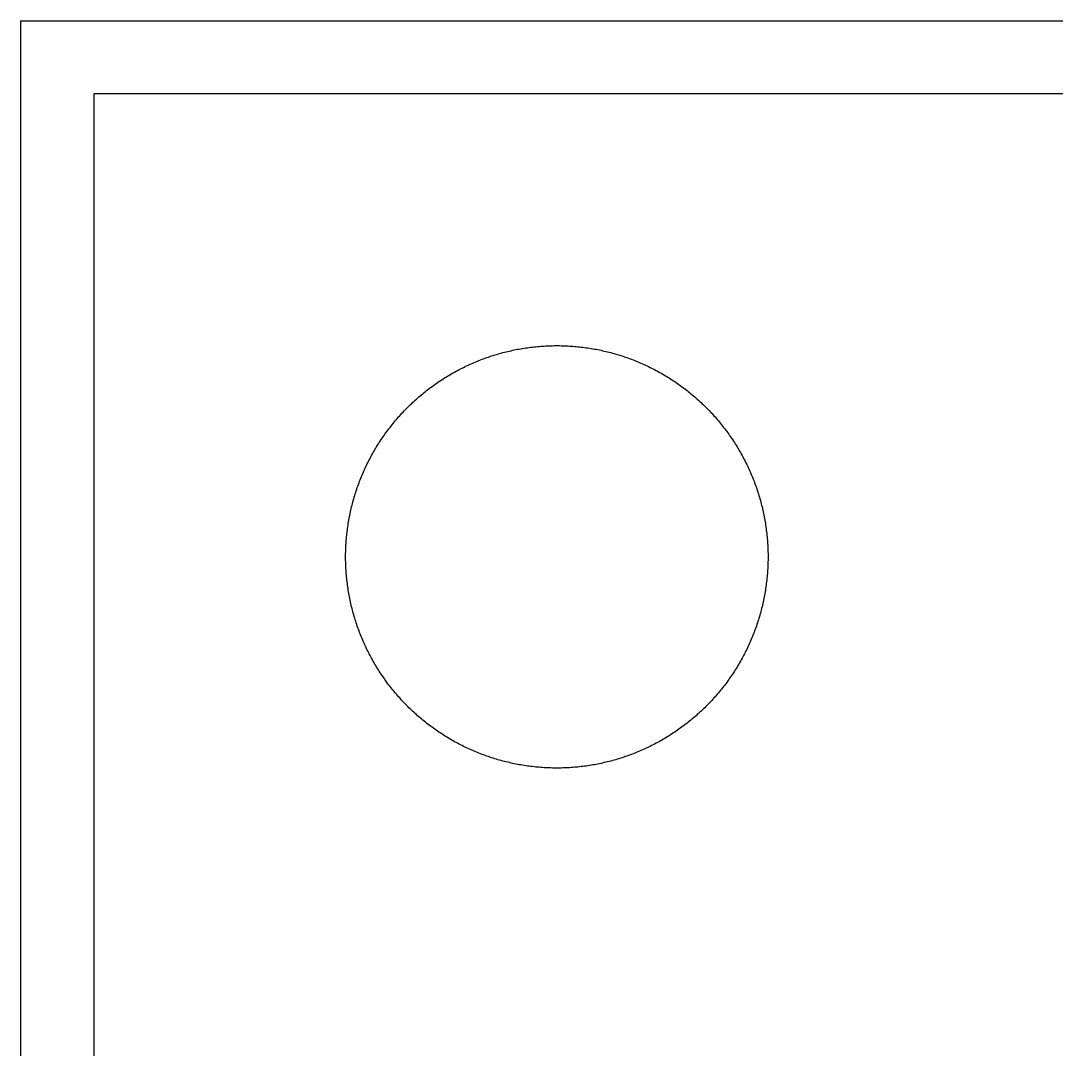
# Model space of a CAD drawing. Extents: x -13500 to 13500, y -13500 to 13500.
# Drawn here: x -13500 to -7126, y 7169 to 13500 of the extents above; entities that cross this region are included whole.
import ezdxf

# ---------------------------------------------------------------- set-up
doc = ezdxf.new("R2010")
doc.units = 13
doc.header["$MEASUREMENT"] = 0
doc.layers.add('L0D0', color=1, linetype='Continuous')

msp = doc.modelspace()

# ---------------------------------------------------------------- linework, layer by layer
at = {"layer": 'L0D0'}
for points in [[(-13500, -13500), (-13500, -13050), (-13050, -13050), (13050, -13050), (13050, 13050), (-13050, 13050), (-13050, -13050), (-13500, -13050), (-13500, 13500), (13500, 13500), (13500, -13500)], [(-10205.17, 8900.01), (-10215.509, 8900.093), (-10225.847, 8900.257), (-10236.183, 8900.504), (-10246.517, 8900.833), (-10256.849, 8901.244), (-10267.176, 8901.737), (-10277.5, 8902.312), (-10287.818, 8902.97), (-10298.131, 8903.709), (-10308.438, 8904.53), (-10318.738, 8905.434), (-10329.03, 8906.419), (-10339.314, 8907.486), (-10349.589, 8908.635), (-10359.855, 8909.866), (-10370.111, 8911.178), (-10380.356, 8912.572), (-10390.59, 8914.047), (-10400.811, 8915.603), (-10411.02, 8917.241), (-10421.216, 8918.96), (-10431.397, 8920.76), (-10441.564, 8922.641), (-10451.716, 8924.602), (-10461.851, 8926.645), (-10471.971, 8928.768), (-10482.072, 8930.971), (-10492.157, 8933.254), (-10502.222, 8935.618), (-10512.269, 8938.062), (-10522.295, 8940.585), (-10532.302, 8943.188), (-10542.287, 8945.871), (-10552.251, 8948.633), (-10562.192, 8951.474), (-10572.11, 8954.394), (-10582.005, 8957.393), (-10591.876, 8960.471), (-10601.722, 8963.627), (-10611.543, 8966.861), (-10621.337, 8970.173), (-10631.105, 8973.563), (-10640.846, 8977.03), (-10650.558, 8980.575), (-10660.243, 8984.197), (-10669.898, 8987.896), (-10679.523, 8991.672), (-10689.118, 8995.524), (-10698.682, 8999.452), (-10708.215, 9003.456), (-10717.715, 9007.536), (-10727.183, 9011.691), (-10736.617, 9015.921), (-10746.018, 9020.227), (-10755.383, 9024.607), (-10764.714, 9029.061), (-10774.009, 9033.589), (-10783.268, 9038.192), (-10792.49, 9042.867), (-10801.674, 9047.616), (-10810.82, 9052.438), (-10819.928, 9057.332), (-10828.996, 9062.299), (-10838.025, 9067.337), (-10847.013, 9072.448), (-10855.96, 9077.629), (-10864.866, 9082.882), (-10873.73, 9088.205), (-10882.551, 9093.599), (-10891.329, 9099.062), (-10900.063, 9104.595), (-10908.753, 9110.198), (-10917.398, 9115.869), (-10925.998, 9121.609), (-10934.552, 9127.417), (-10943.059, 9133.293), (-10951.52, 9139.237), (-10959.932, 9145.248), (-10968.297, 9151.325), (-10976.613, 9157.469), (-10984.88, 9163.678), (-10993.098, 9169.953), (-11001.265, 9176.294), (-11009.381, 9182.699), (-11017.447, 9189.168), (-11025.46, 9195.702), (-11033.422, 9202.299), (-11041.33, 9208.959), (-11049.186, 9215.681), (-11056.988, 9222.466), (-11064.735, 9229.313), (-11072.428, 9236.221), (-11080.066, 9243.19), (-11087.648, 9250.22), (-11095.173, 9257.31), (-11102.643, 9264.459), (-11110.055, 9271.668), (-11117.409, 9278.935), (-11124.706, 9286.261), (-11131.944, 9293.644), (-11139.123, 9301.085), (-11146.242, 9308.582), (-11153.302, 9316.136), (-11160.302, 9323.746), (-11167.24, 9331.412), (-11174.118, 9339.132), (-11180.934, 9346.907), (-11187.688, 9354.735), (-11194.379, 9362.617), (-11201.008, 9370.552), (-11207.573, 9378.54), (-11214.075, 9386.58), (-11220.512, 9394.67), (-11226.885, 9402.812), (-11233.192, 9411.005), (-11239.435, 9419.247), (-11245.612, 9427.539), (-11251.722, 9435.879), (-11257.766, 9444.268), (-11263.743, 9452.705), (-11269.653, 9461.189), (-11275.495, 9469.719), (-11281.269, 9478.296), (-11286.975, 9486.919), (-11292.612, 9495.586), (-11298.18, 9504.298), (-11303.678, 9513.055), (-11309.107, 9521.854), (-11314.465, 9530.697), (-11319.753, 9539.582), (-11324.97, 9548.508), (-11330.116, 9557.476), (-11335.191, 9566.485), (-11340.193, 9575.533), (-11345.124, 9584.621), (-11349.982, 9593.748), (-11354.767, 9602.914), (-11359.48, 9612.117), (-11364.119, 9621.357), (-11368.684, 9630.634), (-11373.175, 9639.947), (-11377.593, 9649.295), (-11381.935, 9658.678), (-11386.203, 9668.096), (-11390.396, 9677.547), (-11394.514, 9687.031), (-11398.556, 9696.547), (-11402.522, 9706.096), (-11406.412, 9715.676), (-11410.226, 9725.286), (-11413.963, 9734.926), (-11417.624, 9744.596), (-11421.207, 9754.294), (-11424.713, 9764.021), (-11428.142, 9773.776), (-11431.493, 9783.557), (-11434.766, 9793.364), (-11437.961, 9803.198), (-11441.078, 9813.056), (-11444.116, 9822.939), (-11447.076, 9832.846), (-11449.956, 9842.776), (-11452.758, 9852.728), (-11455.48, 9862.703), (-11458.123, 9872.699), (-11460.687, 9882.716), (-11463.17, 9892.752), (-11465.574, 9902.808), (-11467.897, 9912.883), (-11470.141, 9922.976), (-11472.304, 9933.087), (-11474.387, 9943.214), (-11476.389, 9953.358), (-11478.31, 9963.517), (-11480.15, 9973.692), (-11481.91, 9983.88), (-11483.588, 9994.083), (-11485.185, 10004.298), (-11486.701, 10014.526), (-11488.135, 10024.765), (-11489.488, 10035.015), (-11490.76, 10045.276), (-11491.949, 10055.547), (-11493.057, 10065.827), (-11494.084, 10076.115), (-11495.028, 10086.411), (-11495.89, 10096.715), (-11496.671, 10107.025), (-11497.369, 10117.34), (-11497.986, 10127.661), (-11498.52, 10137.987), (-11498.972, 10148.317), (-11499.342, 10158.649), (-11499.63, 10168.985), (-11499.836, 10179.322), (-11499.959, 10189.661), (-11500, 10200), (-11499.959, 10210.339), (-11499.836, 10220.678), (-11499.63, 10231.015), (-11499.342, 10241.351), (-11498.972, 10251.683), (-11498.52, 10262.013), (-11497.986, 10272.339), (-11497.369, 10282.66), (-11496.671, 10292.975), (-11495.89, 10303.285), (-11495.028, 10313.589), (-11494.084, 10323.885), (-11493.057, 10334.173), (-11491.949, 10344.453), (-11490.76, 10354.724), (-11489.488, 10364.985), (-11488.135, 10375.235), (-11486.701, 10385.474), (-11485.185, 10395.702), (-11483.588, 10405.917), (-11481.91, 10416.12), (-11480.15, 10426.308), (-11478.31, 10436.483), (-11476.389, 10446.642), (-11474.387, 10456.786), (-11472.304, 10466.913), (-11470.141, 10477.024), (-11467.897, 10487.117), (-11465.574, 10497.192), (-11463.17, 10507.248), (-11460.687, 10517.284), (-11458.123, 10527.301), (-11455.48, 10537.297), (-11452.758, 10547.272), (-11449.956, 10557.224), (-11447.076, 10567.154), (-11444.116, 10577.061), (-11441.078, 10586.944), (-11437.961, 10596.802), (-11434.766, 10606.636), (-11431.493, 10616.443), (-11428.142, 10626.224), (-11424.713, 10635.979), (-11421.207, 10645.706), (-11417.624, 10655.404), (-11413.963, 10665.074), (-11410.226, 10674.714), (-11406.412, 10684.324), (-11402.522, 10693.904), (-11398.556, 10703.453), (-11394.514, 10712.969), (-11390.396, 10722.453), (-11386.203, 10731.904), (-11381.935, 10741.322), (-11377.593, 10750.705), (-11373.175, 10760.053), (-11368.684, 10769.366), (-11364.119, 10778.643), (-11359.48, 10787.883), (-11354.767, 10797.086), (-11349.982, 10806.252), (-11345.124, 10815.379), (-11340.193, 10824.467), (-11335.191, 10833.515), (-11330.116, 10842.524), (-11324.97, 10851.492), (-11319.753, 10860.418), (-11314.465, 10869.303), (-11309.107, 10878.146), (-11303.678, 10886.945), (-11298.18, 10895.702), (-11292.612, 10904.414), (-11286.975, 10913.081), (-11281.269, 10921.704), (-11275.495, 10930.281), (-11269.653, 10938.811), (-11263.743, 10947.295), (-11257.766, 10955.732), (-11251.722, 10964.121), (-11245.612, 10972.461), (-11239.435, 10980.753), (-11233.192, 10988.995), (-11226.885, 10997.188), (-11220.512, 11005.33), (-11214.075, 11013.42), (-11207.573, 11021.46), (-11201.008, 11029.448), (-11194.379, 11037.383), (-11187.688, 11045.265), (-11180.934, 11053.093), (-11174.118, 11060.868), (-11167.24, 11068.588), (-11160.302, 11076.254), (-11153.302, 11083.864), (-11146.242, 11091.418), (-11139.123, 11098.915), (-11131.944, 11106.356), (-11124.706, 11113.739), (-11117.409, 11121.065), (-11110.055, 11128.332), (-11102.643, 11135.541), (-11095.173, 11142.69), (-11087.648, 11149.78), (-11080.066, 11156.81), (-11072.428, 11163.779), (-11064.735, 11170.687), (-11056.988, 11177.534), (-11049.186, 11184.319), (-11041.33, 11191.041), (-11033.422, 11197.701), (-11025.46, 11204.298), (-11017.447, 11210.832), (-11009.381, 11217.301), (-11001.265, 11223.706), (-10993.098, 11230.047), (-10984.88, 11236.322), (-10976.613, 11242.531), (-10968.297, 11248.675), (-10959.932, 11254.752), (-10951.52, 11260.763), (-10943.059, 11266.707), (-10934.552, 11272.583), (-10925.998, 11278.391), (-10917.398, 11284.131), (-10908.753, 11289.802), (-10900.063, 11295.405), (-10891.329, 11300.938), (-10882.551, 11306.401), (-10873.73, 11311.795), (-10864.866, 11317.118), (-10855.96, 11322.371), (-10847.013, 11327.552), (-10838.025, 11332.663), (-10828.996, 11337.701), (-10819.928, 11342.668), (-10810.82, 11347.562), (-10801.674, 11352.384), (-10792.49, 11357.133), (-10783.268, 11361.808), (-10774.009, 11366.411), (-10764.714, 11370.939), (-10755.383, 11375.393), (-10746.018, 11379.773), (-10736.617, 11384.079), (-10727.183, 11388.309), (-10717.715, 11392.464), (-10708.215, 11396.544), (-10698.682, 11400.548), (-10689.118, 11404.476), (-10679.523, 11408.328), (-10669.898, 11412.104), (-10660.243, 11415.803), (-10650.558, 11419.425), (-10640.846, 11422.97), (-10631.105, 11426.437), (-10621.337, 11429.827), (-10611.543, 11433.139), (-10601.722, 11436.373), (-10591.876, 11439.529), (-10582.005, 11442.607), (-10572.11, 11445.606), (-10562.192, 11448.526), (-10552.251, 11451.367), (-10542.287, 11454.129), (-10532.302, 11456.812), (-10522.295, 11459.415), (-10512.269, 11461.938), (-10502.222, 11464.382), (-10492.157, 11466.746), (-10482.072, 11469.029), (-10471.971, 11471.232), (-10461.851, 11473.355), (-10451.716, 11475.398), (-10441.564, 11477.359), (-10431.397, 11479.24), (-10421.216, 11481.04), (-10411.02, 11482.759), (-10400.811, 11484.397), (-10390.59, 11485.953), (-10380.356, 11487.428), (-10370.111, 11488.822), (-10359.855, 11490.134), (-10349.589, 11491.365), (-10339.314, 11492.514), (-10329.03, 11493.581), (-10318.738, 11494.566), (-10308.438, 11495.47), (-10298.131, 11496.291), (-10287.818, 11497.03), (-10277.5, 11497.688), (-10267.176, 11498.263), (-10256.849, 11498.756), (-10246.517, 11499.167), (-10236.183, 11499.496), (-10225.847, 11499.743), (-10215.509, 11499.907), (-10205.17, 11499.99), (-10194.83, 11499.99), (-10184.491, 11499.907), (-10174.153, 11499.743), (-10163.817, 11499.496), (-10153.483, 11499.167), (-10143.151, 11498.756), (-10132.824, 11498.263), (-10122.5, 11497.688), (-10112.182, 11497.03), (-10101.869, 11496.291), (-10091.562, 11495.47), (-10081.262, 11494.566), (-10070.97, 11493.581), (-10060.686, 11492.514), (-10050.411, 11491.365), (-10040.145, 11490.134), (-10029.889, 11488.822), (-10019.644, 11487.428), (-10009.41, 11485.953), (-9999.189, 11484.397), (-9988.98, 11482.759), (-9978.784, 11481.04), (-9968.603, 11479.24), (-9958.436, 11477.359), (-9948.284, 11475.398), (-9938.149, 11473.355), (-9928.029, 11471.232), (-9917.928, 11469.029), (-9907.843, 11466.746), (-9897.778, 11464.382), (-9887.731, 11461.938), (-9877.705, 11459.415), (-9867.698, 11456.812), (-9857.713, 11454.129), (-9847.749, 11451.367), (-9837.808, 11448.526), (-9827.89, 11445.606), (-9817.995, 11442.607), (-9808.124, 11439.529), (-9798.278, 11436.373), (-9788.457, 11433.139), (-9778.663, 11429.827), (-9768.895, 11426.437), (-9759.154, 11422.97), (-9749.442, 11419.425), (-9739.757, 11415.803), (-9730.102, 11412.104), (-9720.477, 11408.328), (-9710.882, 11404.476), (-9701.318, 11400.548), (-9691.785, 11396.544), (-9682.285, 11392.464), (-9672.817, 11388.309), (-9663.383, 11384.079), (-9653.982, 11379.773), (-9644.617, 11375.393), (-9635.286, 11370.939), (-9625.991, 11366.411), (-9616.732, 11361.808), (-9607.51, 11357.133), (-9598.326, 11352.384), (-9589.18, 11347.562), (-9580.072, 11342.668), (-9571.004, 11337.701), (-9561.975, 11332.663), (-9552.987, 11327.552), (-9544.04, 11322.371), (-9535.134, 11317.118), (-9526.27, 11311.795), (-9517.449, 11306.401), (-9508.671, 11300.938), (-9499.937, 11295.405), (-9491.247, 11289.802), (-9482.602, 11284.131), (-9474.002, 11278.391), (-9465.448, 11272.583), (-9456.941, 11266.707), (-9448.48, 11260.763), (-9440.068, 11254.752), (-9431.703, 11248.675), (-9423.387, 11242.531), (-9415.12, 11236.322), (-9406.902, 11230.047), (-9398.735, 11223.706), (-9390.619, 11217.301), (-9382.553, 11210.832), (-9374.54, 11204.298), (-9366.578, 11197.701), (-9358.67, 11191.041), (-9350.814, 11184.319), (-9343.012, 11177.534), (-9335.265, 11170.687), (-9327.572, 11163.779), (-9319.934, 11156.81), (-9312.352, 11149.78), (-9304.827, 11142.69), (-9297.357, 11135.541), (-9289.945, 11128.332), (-9282.591, 11121.065), (-9275.294, 11113.739), (-9268.056, 11106.356), (-9260.877, 11098.915), (-9253.758, 11091.418), (-9246.698, 11083.864), (-9239.698, 11076.254), (-9232.76, 11068.588), (-9225.882, 11060.868), (-9219.066, 11053.093), (-9212.312, 11045.265), (-9205.621, 11037.383), (-9198.992, 11029.448), (-9192.427, 11021.46), (-9185.925, 11013.42), (-9179.488, 11005.33), (-9173.115, 10997.188), (-9166.808, 10988.995), (-9160.565, 10980.753), (-9154.388, 10972.461), (-9148.278, 10964.121), (-9142.234, 10955.732), (-9136.257, 10947.295), (-9130.347, 10938.811), (-9124.505, 10930.281), (-9118.731, 10921.704), (-9113.025, 10913.081), (-9107.388, 10904.414), (-9101.82, 10895.702), (-9096.322, 10886.945), (-9090.893, 10878.146), (-9085.535, 10869.303), (-9080.247, 10860.418), (-9075.03, 10851.492), (-9069.884, 10842.524), (-9064.809, 10833.515), (-9059.807, 10824.467), (-9054.876, 10815.379), (-9050.018, 10806.252), (-9045.233, 10797.086), (-9040.52, 10787.883), (-9035.881, 10778.643), (-9031.316, 10769.366), (-9026.825, 10760.053), (-9022.407, 10750.705), (-9018.065, 10741.322), (-9013.797, 10731.904), (-9009.604, 10722.453), (-9005.486, 10712.969), (-9001.444, 10703.453), (-8997.478, 10693.904), (-8993.588, 10684.324), (-8989.774, 10674.714), (-8986.037, 10665.074), (-8982.376, 10655.404), (-8978.793, 10645.706), (-8975.287, 10635.979), (-8971.858, 10626.224), (-8968.507, 10616.443), (-8965.234, 10606.636), (-8962.039, 10596.802), (-8958.922, 10586.944), (-8955.884, 10577.061), (-8952.924, 10567.154), (-8950.044, 10557.224), (-8947.242, 10547.272), (-8944.52, 10537.297), (-8941.877, 10527.301), (-8939.313, 10517.284), (-8936.83, 10507.248), (-8934.426, 10497.192), (-8932.103, 10487.117), (-8929.859, 10477.024), (-8927.696, 10466.913), (-8925.613, 10456.786), (-8923.611, 10446.642), (-8921.69, 10436.483), (-8919.85, 10426.308), (-8918.09, 10416.12), (-8916.412, 10405.917), (-8914.815, 10395.702), (-8913.299, 10385.474), (-8911.865, 10375.235), (-8910.512, 10364.985), (-8909.24, 10354.724), (-8908.051, 10344.453), (-8906.943, 10334.173), (-8905.916, 10323.885), (-8904.972, 10313.589), (-8904.11, 10303.285), (-8903.329, 10292.975), (-8902.631, 10282.66), (-8902.014, 10272.339), (-8901.48, 10262.013), (-8901.028, 10251.683), (-8900.658, 10241.351), (-8900.37, 10231.015), (-8900.164, 10220.678), (-8900.041, 10210.339), (-8900, 10200), (-8900.041, 10189.661), (-8900.164, 10179.322), (-8900.37, 10168.985), (-8900.658, 10158.649), (-8901.028, 10148.317), (-8901.48, 10137.987), (-8902.014, 10127.661), (-8902.631, 10117.34), (-8903.329, 10107.025), (-8904.11, 10096.715), (-8904.972, 10086.411), (-8905.916, 10076.115), (-8906.943, 10065.827), (-8908.051, 10055.547), (-8909.24, 10045.276), (-8910.512, 10035.015), (-8911.865, 10024.765), (-8913.299, 10014.526), (-8914.815, 10004.298), (-8916.412, 9994.083), (-8918.09, 9983.88), (-8919.85, 9973.692), (-8921.69, 9963.517), (-8923.611, 9953.358), (-8925.613, 9943.214), (-8927.696, 9933.087), (-8929.859, 9922.976), (-8932.103, 9912.883), (-8934.426, 9902.808), (-8936.83, 9892.752), (-8939.313, 9882.716), (-8941.877, 9872.699), (-8944.52, 9862.703), (-8947.242, 9852.728), (-8950.044, 9842.776), (-8952.924, 9832.846), (-8955.884, 9822.939), (-8958.922, 9813.056), (-8962.039, 9803.198), (-8965.234, 9793.364), (-8968.507, 9783.557), (-8971.858, 9773.776), (-8975.287, 9764.021), (-8978.793, 9754.294), (-8982.376, 9744.596), (-8986.037, 9734.926), (-8989.774, 9725.286), (-8993.588, 9715.676), (-8997.478, 9706.096), (-9001.444, 9696.547), (-9005.486, 9687.031), (-9009.604, 9677.547), (-9013.797, 9668.096), (-9018.065, 9658.678), (-9022.407, 9649.295), (-9026.825, 9639.947), (-9031.316, 9630.634), (-9035.881, 9621.357), (-9040.52, 9612.117), (-9045.233, 9602.914), (-9050.018, 9593.748), (-9054.876, 9584.621), (-9059.807, 9575.533), (-9064.809, 9566.485), (-9069.884, 9557.476), (-9075.03, 9548.508), (-9080.247, 9539.582), (-9085.535, 9530.697), (-9090.893, 9521.854), (-9096.322, 9513.055), (-9101.82, 9504.298), (-9107.388, 9495.586), (-9113.025, 9486.919), (-9118.731, 9478.296), (-9124.505, 9469.719), (-9130.347, 9461.189), (-9136.257, 9452.705), (-9142.234, 9444.268), (-9148.278, 9435.879), (-9154.388, 9427.539), (-9160.565, 9419.247), (-9166.808, 9411.005), (-9173.115, 9402.812), (-9179.488, 9394.67), (-9185.925, 9386.58), (-9192.427, 9378.54), (-9198.992, 9370.552), (-9205.621, 9362.617), (-9212.312, 9354.735), (-9219.066, 9346.907), (-9225.882, 9339.132), (-9232.76, 9331.412), (-9239.698, 9323.746), (-9246.698, 9316.136), (-9253.758, 9308.582), (-9260.877, 9301.085), (-9268.056, 9293.644), (-9275.294, 9286.261), (-9282.591, 9278.935), (-9289.945, 9271.668), (-9297.357, 9264.459), (-9304.827, 9257.31), (-9312.352, 9250.22), (-9319.934, 9243.19), (-9327.572, 9236.221), (-9335.265, 9229.313), (-9343.012, 9222.466), (-9350.814, 9215.681), (-9358.67, 9208.959), (-9366.578, 9202.299), (-9374.54, 9195.702), (-9382.553, 9189.168), (-9390.619, 9182.699), (-9398.735, 9176.294), (-9406.902, 9169.953), (-9415.12, 9163.678), (-9423.387, 9157.469), (-9431.703, 9151.325), (-9440.068, 9145.248), (-9448.48, 9139.237), (-9456.941, 9133.293), (-9465.448, 9127.417), (-9474.002, 9121.609), (-9482.602, 9115.869), (-9491.247, 9110.198), (-9499.937, 9104.595), (-9508.671, 9099.062), (-9517.449, 9093.599), (-9526.27, 9088.205), (-9535.134, 9082.882), (-9544.04, 9077.629), (-9552.987, 9072.448), (-9561.975, 9067.337), (-9571.004, 9062.299), (-9580.072, 9057.332), (-9589.18, 9052.438), (-9598.326, 9047.616), (-9607.51, 9042.867), (-9616.732, 9038.192), (-9625.991, 9033.589), (-9635.286, 9029.061), (-9644.617, 9024.607), (-9653.982, 9020.227), (-9663.383, 9015.921), (-9672.817, 9011.691), (-9682.285, 9007.536), (-9691.785, 9003.456), (-9701.318, 8999.452), (-9710.882, 8995.524), (-9720.477, 8991.672), (-9730.102, 8987.896), (-9739.757, 8984.197), (-9749.442, 8980.575), (-9759.154, 8977.03), (-9768.895, 8973.563), (-9778.663, 8970.173), (-9788.457, 8966.861), (-9798.278, 8963.627), (-9808.124, 8960.471), (-9817.995, 8957.393), (-9827.89, 8954.394), (-9837.808, 8951.474), (-9847.749, 8948.633), (-9857.713, 8945.871), (-9867.698, 8943.188), (-9877.705, 8940.585), (-9887.731, 8938.062), (-9897.778, 8935.618), (-9907.843, 8933.254), (-9917.928, 8930.971), (-9928.029, 8928.768), (-9938.149, 8926.645), (-9948.284, 8924.602), (-9958.436, 8922.641), (-9968.603, 8920.76), (-9978.784, 8918.96), (-9988.98, 8917.241), (-9999.189, 8915.603), (-10009.41, 8914.047), (-10019.644, 8912.572), (-10029.889, 8911.178), (-10040.145, 8909.866), (-10050.411, 8908.635), (-10060.686, 8907.486), (-10070.97, 8906.419), (-10081.262, 8905.434), (-10091.562, 8904.53), (-10101.869, 8903.709), (-10112.182, 8902.97), (-10122.5, 8902.312), (-10132.824, 8901.737), (-10143.151, 8901.244), (-10153.483, 8900.833), (-10163.817, 8900.504), (-10174.153, 8900.257), (-10184.491, 8900.093), (-10194.83, 8900.01)]]:
    msp.add_lwpolyline(points, close=True, dxfattribs=at)

doc.saveas('drawing.dxf')
